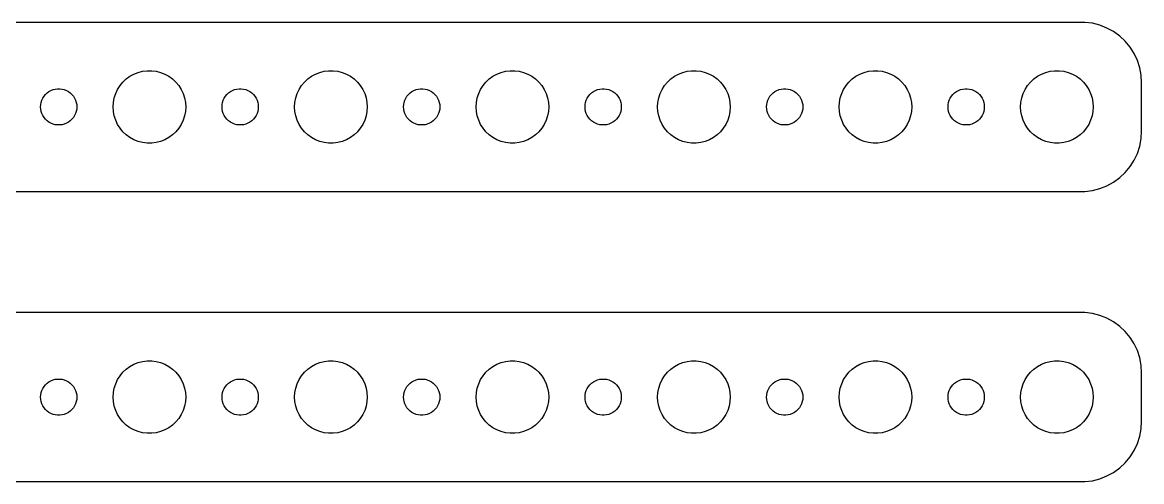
# Model space of a CAD drawing. Header units: metres. Extents: x -187 to 187, y 41 to 79.
# Drawn here: x 94.5 to 187, y 41 to 79 of the extents above; entities that cross this region are included whole.
import ezdxf

# ---------------------------------------------------------------- set-up
doc = ezdxf.new("R2010")
doc.units = ezdxf.units.M

msp = doc.modelspace()

# ---------------------------------------------------------------- linework, layer by layer
for p, q in [((182.314, 78.9901), (-182.314, 78.9901)), ((182.937, 78.9114), (182.314, 78.9901)), ((183.545, 78.7553), (182.937, 78.9114)), ((184.129, 78.5241), (183.545, 78.7553)), ((184.679, 78.2216), (184.129, 78.5241)), ((185.187, 77.8526), (184.679, 78.2216)), ((185.645, 77.4227), (185.187, 77.8526)), ((186.045, 76.9389), (185.645, 77.4227)), ((186.382, 76.4088), (186.045, 76.9389)), ((186.649, 75.8406), (186.382, 76.4088)), ((104.073, 74.8532), (104.438, 74.9469)), ((104.438, 74.9469), (104.812, 74.9941)), ((104.812, 74.9941), (105.188, 74.9941)), ((105.188, 74.9941), (105.562, 74.9469)), ((105.562, 74.9469), (105.927, 74.8532)), ((119.073, 74.8532), (119.438, 74.9469)), ((119.438, 74.9469), (119.812, 74.9941)), ((119.812, 74.9941), (120.188, 74.9941)), ((120.188, 74.9941), (120.562, 74.9469)), ((120.562, 74.9469), (120.927, 74.8532)), ((134.073, 74.8532), (134.438, 74.9469)), ((134.438, 74.9469), (134.812, 74.9941)), ((134.812, 74.9941), (135.188, 74.9941)), ((135.188, 74.9941), (135.562, 74.9469)), ((135.562, 74.9469), (135.927, 74.8532)), ((149.073, 74.8532), (149.438, 74.9469)), ((149.438, 74.9469), (149.812, 74.9941)), ((149.812, 74.9941), (150.188, 74.9941)), ((150.188, 74.9941), (150.562, 74.9469)), ((150.562, 74.9469), (150.927, 74.8532)), ((164.073, 74.8532), (164.438, 74.9469)), ((164.438, 74.9469), (164.812, 74.9941)), ((164.812, 74.9941), (165.188, 74.9941)), ((165.188, 74.9941), (165.562, 74.9469)), ((165.562, 74.9469), (165.927, 74.8532)), ((179.073, 74.8532), (179.438, 74.9469)), ((179.438, 74.9469), (179.812, 74.9941)), ((179.812, 74.9941), (180.188, 74.9941)), ((180.188, 74.9941), (180.562, 74.9469)), ((180.562, 74.9469), (180.927, 74.8532)), ((186.843, 75.2434), (186.649, 75.8406)), ((186.961, 74.6267), (186.843, 75.2434)), ((102.573, 73.7634), (102.813, 74.0536)), ((102.813, 74.0536), (103.088, 74.3115)), ((103.088, 74.3115), (103.393, 74.533)), ((103.393, 74.533), (103.723, 74.7145)), ((103.723, 74.7145), (104.073, 74.8532)), ((105.927, 74.8532), (106.277, 74.7145)), ((106.277, 74.7145), (106.607, 74.533)), ((106.607, 74.533), (106.912, 74.3115)), ((106.912, 74.3115), (107.187, 74.0536)), ((107.187, 74.0536), (107.427, 73.7634)), ((117.573, 73.7634), (117.813, 74.0536)), ((117.813, 74.0536), (118.088, 74.3115)), ((118.088, 74.3115), (118.393, 74.533)), ((118.393, 74.533), (118.723, 74.7145)), ((118.723, 74.7145), (119.073, 74.8532)), ((120.927, 74.8532), (121.277, 74.7145)), ((121.277, 74.7145), (121.607, 74.533)), ((121.607, 74.533), (121.912, 74.3115)), ((121.912, 74.3115), (122.187, 74.0536)), ((122.187, 74.0536), (122.427, 73.7634)), ((132.573, 73.7634), (132.813, 74.0536)), ((132.813, 74.0536), (133.088, 74.3115)), ((133.088, 74.3115), (133.393, 74.533)), ((133.393, 74.533), (133.723, 74.7145)), ((133.723, 74.7145), (134.073, 74.8532)), ((135.927, 74.8532), (136.277, 74.7145)), ((136.277, 74.7145), (136.607, 74.533)), ((136.607, 74.533), (136.912, 74.3115)), ((136.912, 74.3115), (137.187, 74.0536)), ((137.187, 74.0536), (137.427, 73.7634)), ((147.573, 73.7634), (147.813, 74.0536)), ((147.813, 74.0536), (148.088, 74.3115)), ((148.088, 74.3115), (148.393, 74.533)), ((148.393, 74.533), (148.723, 74.7145)), ((148.723, 74.7145), (149.073, 74.8532)), ((150.927, 74.8532), (151.277, 74.7145)), ((151.277, 74.7145), (151.607, 74.533)), ((151.607, 74.533), (151.912, 74.3115)), ((151.912, 74.3115), (152.187, 74.0536)), ((152.187, 74.0536), (152.427, 73.7634)), ((162.573, 73.7634), (162.813, 74.0536)), ((162.813, 74.0536), (163.088, 74.3115)), ((163.088, 74.3115), (163.393, 74.533)), ((163.393, 74.533), (163.723, 74.7145)), ((163.723, 74.7145), (164.073, 74.8532)), ((165.927, 74.8532), (166.277, 74.7145)), ((166.277, 74.7145), (166.607, 74.533)), ((166.607, 74.533), (166.912, 74.3115)), ((166.912, 74.3115), (167.187, 74.0536)), ((167.187, 74.0536), (167.427, 73.7634)), ((177.573, 73.7634), (177.813, 74.0536)), ((177.813, 74.0536), (178.088, 74.3115)), ((178.088, 74.3115), (178.393, 74.533)), ((178.393, 74.533), (178.723, 74.7145)), ((178.723, 74.7145), (179.073, 74.8532)), ((180.927, 74.8532), (181.277, 74.7145)), ((181.277, 74.7145), (181.607, 74.533)), ((181.607, 74.533), (181.912, 74.3115)), ((181.912, 74.3115), (182.187, 74.0536)), ((182.187, 74.0536), (182.427, 73.7634)), ((187, 74), (186.961, 74.6267)), ((187, 70), (187, 74)), ((96.4065, 73.0268), (96.5439, 73.1558)), ((96.5439, 73.1558), (96.6963, 73.2665)), ((96.6963, 73.2665), (96.8613, 73.3572)), ((96.8613, 73.3572), (97.0365, 73.4266)), ((97.0365, 73.4266), (97.2189, 73.4734)), ((97.2189, 73.4734), (97.4058, 73.497)), ((97.4058, 73.497), (97.5942, 73.497)), ((97.5942, 73.497), (97.7811, 73.4734)), ((97.7811, 73.4734), (97.9635, 73.4266)), ((97.9635, 73.4266), (98.1387, 73.3572)), ((98.1387, 73.3572), (98.3037, 73.2665)), ((98.3037, 73.2665), (98.4561, 73.1558)), ((98.4561, 73.1558), (98.5934, 73.0268)), ((102.094, 72.7461), (102.211, 73.1044)), ((102.211, 73.1044), (102.371, 73.4453)), ((102.371, 73.4453), (102.573, 73.7634)), ((107.427, 73.7634), (107.629, 73.4453)), ((107.629, 73.4453), (107.789, 73.1044)), ((107.789, 73.1044), (107.906, 72.7461)), ((111.407, 73.0268), (111.544, 73.1558)), ((111.544, 73.1558), (111.696, 73.2665)), ((111.696, 73.2665), (111.861, 73.3572)), ((111.861, 73.3572), (112.036, 73.4266)), ((112.036, 73.4266), (112.219, 73.4734)), ((112.219, 73.4734), (112.406, 73.497)), ((112.406, 73.497), (112.594, 73.497)), ((112.594, 73.497), (112.781, 73.4734)), ((112.781, 73.4734), (112.964, 73.4266)), ((112.964, 73.4266), (113.139, 73.3572)), ((113.139, 73.3572), (113.304, 73.2665)), ((113.304, 73.2665), (113.456, 73.1558)), ((113.456, 73.1558), (113.593, 73.0268)), ((117.094, 72.7461), (117.211, 73.1044)), ((117.211, 73.1044), (117.371, 73.4453)), ((117.371, 73.4453), (117.573, 73.7634)), ((122.427, 73.7634), (122.629, 73.4453)), ((122.629, 73.4453), (122.789, 73.1044)), ((122.789, 73.1044), (122.906, 72.7461)), ((126.407, 73.0268), (126.544, 73.1558)), ((126.544, 73.1558), (126.696, 73.2665)), ((126.696, 73.2665), (126.861, 73.3572)), ((126.861, 73.3572), (127.036, 73.4266)), ((127.036, 73.4266), (127.219, 73.4734)), ((127.219, 73.4734), (127.406, 73.497)), ((127.406, 73.497), (127.594, 73.497)), ((127.594, 73.497), (127.781, 73.4734)), ((127.781, 73.4734), (127.964, 73.4266)), ((127.964, 73.4266), (128.139, 73.3572)), ((128.139, 73.3572), (128.304, 73.2665)), ((128.304, 73.2665), (128.456, 73.1558)), ((128.456, 73.1558), (128.593, 73.0268)), ((132.094, 72.7461), (132.211, 73.1044)), ((132.211, 73.1044), (132.371, 73.4453)), ((132.371, 73.4453), (132.573, 73.7634)), ((137.427, 73.7634), (137.629, 73.4453)), ((137.629, 73.4453), (137.789, 73.1044)), ((137.789, 73.1044), (137.906, 72.7461)), ((141.407, 73.0268), (141.544, 73.1558)), ((141.544, 73.1558), (141.696, 73.2665)), ((141.696, 73.2665), (141.861, 73.3572)), ((141.861, 73.3572), (142.036, 73.4266)), ((142.036, 73.4266), (142.219, 73.4734)), ((142.219, 73.4734), (142.406, 73.497)), ((142.406, 73.497), (142.594, 73.497)), ((142.594, 73.497), (142.781, 73.4734)), ((142.781, 73.4734), (142.964, 73.4266)), ((142.964, 73.4266), (143.139, 73.3572)), ((143.139, 73.3572), (143.304, 73.2665)), ((143.304, 73.2665), (143.456, 73.1558)), ((143.456, 73.1558), (143.593, 73.0268)), ((147.094, 72.7461), (147.211, 73.1044)), ((147.211, 73.1044), (147.371, 73.4453)), ((147.371, 73.4453), (147.573, 73.7634)), ((152.427, 73.7634), (152.629, 73.4453)), ((152.629, 73.4453), (152.789, 73.1044)), ((152.789, 73.1044), (152.906, 72.7461)), ((156.407, 73.0268), (156.544, 73.1558)), ((156.544, 73.1558), (156.696, 73.2665)), ((156.696, 73.2665), (156.861, 73.3572)), ((156.861, 73.3572), (157.036, 73.4266)), ((157.036, 73.4266), (157.219, 73.4734)), ((157.219, 73.4734), (157.406, 73.497)), ((157.406, 73.497), (157.594, 73.497)), ((157.594, 73.497), (157.781, 73.4734)), ((157.781, 73.4734), (157.964, 73.4266)), ((157.964, 73.4266), (158.139, 73.3572)), ((158.139, 73.3572), (158.304, 73.2665)), ((158.304, 73.2665), (158.456, 73.1558)), ((158.456, 73.1558), (158.593, 73.0268)), ((162.094, 72.7461), (162.211, 73.1044)), ((162.211, 73.1044), (162.371, 73.4453)), ((162.371, 73.4453), (162.573, 73.7634)), ((167.427, 73.7634), (167.629, 73.4453)), ((167.629, 73.4453), (167.789, 73.1044)), ((167.789, 73.1044), (167.906, 72.7461)), ((171.407, 73.0268), (171.544, 73.1558)), ((171.544, 73.1558), (171.696, 73.2665)), ((171.696, 73.2665), (171.861, 73.3572)), ((171.861, 73.3572), (172.036, 73.4266)), ((172.036, 73.4266), (172.219, 73.4734)), ((172.219, 73.4734), (172.406, 73.497)), ((172.406, 73.497), (172.594, 73.497)), ((172.594, 73.497), (172.781, 73.4734)), ((172.781, 73.4734), (172.964, 73.4266)), ((172.964, 73.4266), (173.139, 73.3572)), ((173.139, 73.3572), (173.304, 73.2665)), ((173.304, 73.2665), (173.456, 73.1558)), ((173.456, 73.1558), (173.593, 73.0268)), ((177.094, 72.7461), (177.211, 73.1044)), ((177.211, 73.1044), (177.371, 73.4453)), ((177.371, 73.4453), (177.573, 73.7634)), ((182.427, 73.7634), (182.629, 73.4453)), ((182.629, 73.4453), (182.789, 73.1044)), ((182.789, 73.1044), (182.906, 72.7461)), ((96, 72), (96.0118, 72.188)), ((96.0118, 72.188), (96.0471, 72.373)), ((96.0471, 72.373), (96.1053, 72.5522)), ((96.1053, 72.5522), (96.1855, 72.7226)), ((96.1855, 72.7226), (96.2865, 72.8817)), ((96.2865, 72.8817), (96.4065, 73.0268)), ((98.5934, 73.0268), (98.7135, 72.8817)), ((98.7135, 72.8817), (98.8145, 72.7226)), ((98.8145, 72.7226), (98.8947, 72.5522)), ((98.8947, 72.5522), (98.9529, 72.373)), ((98.9529, 72.373), (98.9882, 72.188)), ((98.9882, 72.188), (99, 72)), ((102, 72), (102.024, 72.376)), ((102.024, 72.376), (102.094, 72.7461)), ((107.906, 72.7461), (107.976, 72.376)), ((107.976, 72.376), (108, 72)), ((111, 72), (111.012, 72.188)), ((111.012, 72.188), (111.047, 72.373)), ((111.047, 72.373), (111.105, 72.5522)), ((111.105, 72.5522), (111.186, 72.7226)), ((111.186, 72.7226), (111.286, 72.8817)), ((111.286, 72.8817), (111.407, 73.0268)), ((113.593, 73.0268), (113.714, 72.8817)), ((113.714, 72.8817), (113.814, 72.7226)), ((113.814, 72.7226), (113.895, 72.5522)), ((113.895, 72.5522), (113.953, 72.373)), ((113.953, 72.373), (113.988, 72.188)), ((113.988, 72.188), (114, 72)), ((117, 72), (117.024, 72.376)), ((117.024, 72.376), (117.094, 72.7461)), ((122.906, 72.7461), (122.976, 72.376)), ((122.976, 72.376), (123, 72)), ((126, 72), (126.012, 72.188)), ((126.012, 72.188), (126.047, 72.373)), ((126.047, 72.373), (126.105, 72.5522)), ((126.105, 72.5522), (126.186, 72.7226)), ((126.186, 72.7226), (126.286, 72.8817)), ((126.286, 72.8817), (126.407, 73.0268)), ((128.593, 73.0268), (128.714, 72.8817)), ((128.714, 72.8817), (128.814, 72.7226)), ((128.814, 72.7226), (128.895, 72.5522)), ((128.895, 72.5522), (128.953, 72.373)), ((128.953, 72.373), (128.988, 72.188)), ((128.988, 72.188), (129, 72)), ((132, 72), (132.024, 72.376)), ((132.024, 72.376), (132.094, 72.7461)), ((137.906, 72.7461), (137.976, 72.376)), ((137.976, 72.376), (138, 72)), ((141, 72), (141.012, 72.188)), ((141.012, 72.188), (141.047, 72.373)), ((141.047, 72.373), (141.105, 72.5522)), ((141.105, 72.5522), (141.186, 72.7226)), ((141.186, 72.7226), (141.286, 72.8817)), ((141.286, 72.8817), (141.407, 73.0268)), ((143.593, 73.0268), (143.714, 72.8817)), ((143.714, 72.8817), (143.814, 72.7226)), ((143.814, 72.7226), (143.895, 72.5522)), ((143.895, 72.5522), (143.953, 72.373)), ((143.953, 72.373), (143.988, 72.188)), ((143.988, 72.188), (144, 72)), ((147, 72), (147.024, 72.376)), ((147.024, 72.376), (147.094, 72.7461)), ((152.906, 72.7461), (152.976, 72.376)), ((152.976, 72.376), (153, 72)), ((156, 72), (156.012, 72.188)), ((156.012, 72.188), (156.047, 72.373)), ((156.047, 72.373), (156.105, 72.5522)), ((156.105, 72.5522), (156.186, 72.7226)), ((156.186, 72.7226), (156.286, 72.8817)), ((156.286, 72.8817), (156.407, 73.0268)), ((158.593, 73.0268), (158.714, 72.8817)), ((158.714, 72.8817), (158.814, 72.7226)), ((158.814, 72.7226), (158.895, 72.5522)), ((158.895, 72.5522), (158.953, 72.373)), ((158.953, 72.373), (158.988, 72.188)), ((158.988, 72.188), (159, 72)), ((162, 72), (162.024, 72.376)), ((162.024, 72.376), (162.094, 72.7461)), ((167.906, 72.7461), (167.976, 72.376)), ((167.976, 72.376), (168, 72)), ((171, 72), (171.012, 72.188)), ((171.012, 72.188), (171.047, 72.373)), ((171.047, 72.373), (171.105, 72.5522)), ((171.105, 72.5522), (171.186, 72.7226)), ((171.186, 72.7226), (171.286, 72.8817)), ((171.286, 72.8817), (171.407, 73.0268)), ((173.593, 73.0268), (173.714, 72.8817)), ((173.714, 72.8817), (173.814, 72.7226)), ((173.814, 72.7226), (173.895, 72.5522)), ((173.895, 72.5522), (173.953, 72.373)), ((173.953, 72.373), (173.988, 72.188)), ((173.988, 72.188), (174, 72)), ((177, 72), (177.024, 72.376)), ((177.024, 72.376), (177.094, 72.7461)), ((182.906, 72.7461), (182.976, 72.376)), ((182.976, 72.376), (183, 72)), ((96.0118, 71.812), (96, 72)), ((96.0471, 71.627), (96.0118, 71.812)), ((96.1053, 71.4478), (96.0471, 71.627)), ((96.1855, 71.2774), (96.1053, 71.4478)), ((96.2865, 71.1183), (96.1855, 71.2774)), ((98.8145, 71.2774), (98.7135, 71.1183)), ((98.8947, 71.4478), (98.8145, 71.2774)), ((98.9529, 71.627), (98.8947, 71.4478)), ((98.9882, 71.812), (98.9529, 71.627)), ((99, 72), (98.9882, 71.812)), ((102.024, 71.624), (102, 72)), ((102.094, 71.2539), (102.024, 71.624)), ((102.211, 70.8956), (102.094, 71.2539)), ((107.906, 71.2539), (107.789, 70.8956)), ((107.976, 71.624), (107.906, 71.2539)), ((108, 72), (107.976, 71.624)), ((111.012, 71.812), (111, 72)), ((111.047, 71.627), (111.012, 71.812)), ((111.105, 71.4478), (111.047, 71.627)), ((111.186, 71.2774), (111.105, 71.4478)), ((111.286, 71.1183), (111.186, 71.2774)), ((113.814, 71.2774), (113.714, 71.1183)), ((113.895, 71.4478), (113.814, 71.2774)), ((113.953, 71.627), (113.895, 71.4478)), ((113.988, 71.812), (113.953, 71.627)), ((114, 72), (113.988, 71.812)), ((117.024, 71.624), (117, 72)), ((117.094, 71.2539), (117.024, 71.624)), ((117.211, 70.8956), (117.094, 71.2539)), ((122.906, 71.2539), (122.789, 70.8956)), ((122.976, 71.624), (122.906, 71.2539)), ((123, 72), (122.976, 71.624)), ((126.012, 71.812), (126, 72)), ((126.047, 71.627), (126.012, 71.812)), ((126.105, 71.4478), (126.047, 71.627)), ((126.186, 71.2774), (126.105, 71.4478)), ((126.286, 71.1183), (126.186, 71.2774)), ((128.814, 71.2774), (128.714, 71.1183)), ((128.895, 71.4478), (128.814, 71.2774)), ((128.953, 71.627), (128.895, 71.4478)), ((128.988, 71.812), (128.953, 71.627)), ((129, 72), (128.988, 71.812)), ((132.024, 71.624), (132, 72)), ((132.094, 71.2539), (132.024, 71.624)), ((132.211, 70.8956), (132.094, 71.2539)), ((137.906, 71.2539), (137.789, 70.8956)), ((137.976, 71.624), (137.906, 71.2539)), ((138, 72), (137.976, 71.624)), ((141.012, 71.812), (141, 72)), ((141.047, 71.627), (141.012, 71.812)), ((141.105, 71.4478), (141.047, 71.627)), ((141.186, 71.2774), (141.105, 71.4478)), ((141.286, 71.1183), (141.186, 71.2774)), ((143.814, 71.2774), (143.714, 71.1183)), ((143.895, 71.4478), (143.814, 71.2774)), ((143.953, 71.627), (143.895, 71.4478)), ((143.988, 71.812), (143.953, 71.627)), ((144, 72), (143.988, 71.812)), ((147.024, 71.624), (147, 72)), ((147.094, 71.2539), (147.024, 71.624)), ((147.211, 70.8956), (147.094, 71.2539)), ((152.906, 71.2539), (152.789, 70.8956)), ((152.976, 71.624), (152.906, 71.2539)), ((153, 72), (152.976, 71.624)), ((156.012, 71.812), (156, 72)), ((156.047, 71.627), (156.012, 71.812)), ((156.105, 71.4478), (156.047, 71.627)), ((156.186, 71.2774), (156.105, 71.4478)), ((156.286, 71.1183), (156.186, 71.2774)), ((158.814, 71.2774), (158.714, 71.1183)), ((158.895, 71.4478), (158.814, 71.2774)), ((158.953, 71.627), (158.895, 71.4478)), ((158.988, 71.812), (158.953, 71.627)), ((159, 72), (158.988, 71.812)), ((162.024, 71.624), (162, 72)), ((162.094, 71.2539), (162.024, 71.624)), ((162.211, 70.8956), (162.094, 71.2539)), ((167.906, 71.2539), (167.789, 70.8956)), ((167.976, 71.624), (167.906, 71.2539)), ((168, 72), (167.976, 71.624)), ((171.012, 71.812), (171, 72)), ((171.047, 71.627), (171.012, 71.812)), ((171.105, 71.4478), (171.047, 71.627)), ((171.186, 71.2774), (171.105, 71.4478)), ((171.286, 71.1183), (171.186, 71.2774)), ((173.814, 71.2774), (173.714, 71.1183)), ((173.895, 71.4478), (173.814, 71.2774)), ((173.953, 71.627), (173.895, 71.4478)), ((173.988, 71.812), (173.953, 71.627)), ((174, 72), (173.988, 71.812)), ((177.024, 71.624), (177, 72)), ((177.094, 71.2539), (177.024, 71.624)), ((177.211, 70.8956), (177.094, 71.2539)), ((182.906, 71.2539), (182.789, 70.8956)), ((182.976, 71.624), (182.906, 71.2539)), ((183, 72), (182.976, 71.624)), ((96.4065, 70.9732), (96.2865, 71.1183)), ((96.5439, 70.8442), (96.4065, 70.9732)), ((96.6963, 70.7335), (96.5439, 70.8442)), ((96.8613, 70.6428), (96.6963, 70.7335)), ((97.0365, 70.5734), (96.8613, 70.6428)), ((97.2189, 70.5266), (97.0365, 70.5734)), ((97.4058, 70.503), (97.2189, 70.5266)), ((97.5942, 70.503), (97.4058, 70.503)), ((97.7811, 70.5266), (97.5942, 70.503)), ((97.9635, 70.5734), (97.7811, 70.5266)), ((98.1387, 70.6428), (97.9635, 70.5734)), ((98.3037, 70.7335), (98.1387, 70.6428)), ((98.4561, 70.8442), (98.3037, 70.7335)), ((98.5934, 70.9732), (98.4561, 70.8442)), ((98.7135, 71.1183), (98.5934, 70.9732)), ((102.371, 70.5547), (102.211, 70.8956)), ((102.573, 70.2366), (102.371, 70.5547)), ((107.629, 70.5547), (107.427, 70.2366)), ((107.789, 70.8956), (107.629, 70.5547)), ((111.407, 70.9732), (111.286, 71.1183)), ((111.544, 70.8442), (111.407, 70.9732)), ((111.696, 70.7335), (111.544, 70.8442)), ((111.861, 70.6428), (111.696, 70.7335)), ((112.036, 70.5734), (111.861, 70.6428)), ((112.219, 70.5266), (112.036, 70.5734)), ((112.406, 70.503), (112.219, 70.5266)), ((112.594, 70.503), (112.406, 70.503)), ((112.781, 70.5266), (112.594, 70.503)), ((112.964, 70.5734), (112.781, 70.5266)), ((113.139, 70.6428), (112.964, 70.5734)), ((113.304, 70.7335), (113.139, 70.6428)), ((113.456, 70.8442), (113.304, 70.7335)), ((113.593, 70.9732), (113.456, 70.8442)), ((113.714, 71.1183), (113.593, 70.9732)), ((117.371, 70.5547), (117.211, 70.8956)), ((117.573, 70.2366), (117.371, 70.5547)), ((122.629, 70.5547), (122.427, 70.2366)), ((122.789, 70.8956), (122.629, 70.5547)), ((126.407, 70.9732), (126.286, 71.1183)), ((126.544, 70.8442), (126.407, 70.9732)), ((126.696, 70.7335), (126.544, 70.8442)), ((126.861, 70.6428), (126.696, 70.7335)), ((127.036, 70.5734), (126.861, 70.6428)), ((127.219, 70.5266), (127.036, 70.5734)), ((127.406, 70.503), (127.219, 70.5266)), ((127.594, 70.503), (127.406, 70.503)), ((127.781, 70.5266), (127.594, 70.503)), ((127.964, 70.5734), (127.781, 70.5266)), ((128.139, 70.6428), (127.964, 70.5734)), ((128.304, 70.7335), (128.139, 70.6428)), ((128.456, 70.8442), (128.304, 70.7335)), ((128.593, 70.9732), (128.456, 70.8442)), ((128.714, 71.1183), (128.593, 70.9732)), ((132.371, 70.5547), (132.211, 70.8956)), ((132.573, 70.2366), (132.371, 70.5547)), ((137.629, 70.5547), (137.427, 70.2366)), ((137.789, 70.8956), (137.629, 70.5547)), ((141.407, 70.9732), (141.286, 71.1183)), ((141.544, 70.8442), (141.407, 70.9732)), ((141.696, 70.7335), (141.544, 70.8442)), ((141.861, 70.6428), (141.696, 70.7335)), ((142.036, 70.5734), (141.861, 70.6428)), ((142.219, 70.5266), (142.036, 70.5734)), ((142.406, 70.503), (142.219, 70.5266)), ((142.594, 70.503), (142.406, 70.503)), ((142.781, 70.5266), (142.594, 70.503)), ((142.964, 70.5734), (142.781, 70.5266)), ((143.139, 70.6428), (142.964, 70.5734)), ((143.304, 70.7335), (143.139, 70.6428)), ((143.456, 70.8442), (143.304, 70.7335)), ((143.593, 70.9732), (143.456, 70.8442)), ((143.714, 71.1183), (143.593, 70.9732)), ((147.371, 70.5547), (147.211, 70.8956)), ((147.573, 70.2366), (147.371, 70.5547)), ((152.629, 70.5547), (152.427, 70.2366)), ((152.789, 70.8956), (152.629, 70.5547)), ((156.407, 70.9732), (156.286, 71.1183)), ((156.544, 70.8442), (156.407, 70.9732)), ((156.696, 70.7335), (156.544, 70.8442)), ((156.861, 70.6428), (156.696, 70.7335)), ((157.036, 70.5734), (156.861, 70.6428)), ((157.219, 70.5266), (157.036, 70.5734)), ((157.406, 70.503), (157.219, 70.5266)), ((157.594, 70.503), (157.406, 70.503)), ((157.781, 70.5266), (157.594, 70.503)), ((157.964, 70.5734), (157.781, 70.5266)), ((158.139, 70.6428), (157.964, 70.5734)), ((158.304, 70.7335), (158.139, 70.6428)), ((158.456, 70.8442), (158.304, 70.7335)), ((158.593, 70.9732), (158.456, 70.8442)), ((158.714, 71.1183), (158.593, 70.9732)), ((162.371, 70.5547), (162.211, 70.8956)), ((162.573, 70.2366), (162.371, 70.5547)), ((167.629, 70.5547), (167.427, 70.2366)), ((167.789, 70.8956), (167.629, 70.5547)), ((171.407, 70.9732), (171.286, 71.1183)), ((171.544, 70.8442), (171.407, 70.9732)), ((171.696, 70.7335), (171.544, 70.8442)), ((171.861, 70.6428), (171.696, 70.7335)), ((172.036, 70.5734), (171.861, 70.6428)), ((172.219, 70.5266), (172.036, 70.5734)), ((172.406, 70.503), (172.219, 70.5266)), ((172.594, 70.503), (172.406, 70.503)), ((172.781, 70.5266), (172.594, 70.503)), ((172.964, 70.5734), (172.781, 70.5266)), ((173.139, 70.6428), (172.964, 70.5734)), ((173.304, 70.7335), (173.139, 70.6428)), ((173.456, 70.8442), (173.304, 70.7335)), ((173.593, 70.9732), (173.456, 70.8442)), ((173.714, 71.1183), (173.593, 70.9732)), ((177.371, 70.5547), (177.211, 70.8956)), ((177.573, 70.2366), (177.371, 70.5547)), ((182.629, 70.5547), (182.427, 70.2366)), ((182.789, 70.8956), (182.629, 70.5547)), ((102.813, 69.9464), (102.573, 70.2366)), ((103.088, 69.6885), (102.813, 69.9464)), ((103.393, 69.467), (103.088, 69.6885)), ((103.723, 69.2855), (103.393, 69.467)), ((106.607, 69.467), (106.277, 69.2855)), ((106.912, 69.6885), (106.607, 69.467)), ((107.187, 69.9464), (106.912, 69.6885)), ((107.427, 70.2366), (107.187, 69.9464)), ((117.813, 69.9464), (117.573, 70.2366)), ((118.088, 69.6885), (117.813, 69.9464)), ((118.393, 69.467), (118.088, 69.6885)), ((118.723, 69.2855), (118.393, 69.467)), ((121.607, 69.467), (121.277, 69.2855)), ((121.912, 69.6885), (121.607, 69.467)), ((122.187, 69.9464), (121.912, 69.6885)), ((122.427, 70.2366), (122.187, 69.9464)), ((132.813, 69.9464), (132.573, 70.2366)), ((133.088, 69.6885), (132.813, 69.9464)), ((133.393, 69.467), (133.088, 69.6885)), ((133.723, 69.2855), (133.393, 69.467)), ((136.607, 69.467), (136.277, 69.2855)), ((136.912, 69.6885), (136.607, 69.467)), ((137.187, 69.9464), (136.912, 69.6885)), ((137.427, 70.2366), (137.187, 69.9464)), ((147.813, 69.9464), (147.573, 70.2366)), ((148.088, 69.6885), (147.813, 69.9464)), ((148.393, 69.467), (148.088, 69.6885)), ((148.723, 69.2855), (148.393, 69.467)), ((151.607, 69.467), (151.277, 69.2855)), ((151.912, 69.6885), (151.607, 69.467)), ((152.187, 69.9464), (151.912, 69.6885)), ((152.427, 70.2366), (152.187, 69.9464)), ((162.813, 69.9464), (162.573, 70.2366)), ((163.088, 69.6885), (162.813, 69.9464)), ((163.393, 69.467), (163.088, 69.6885)), ((163.723, 69.2855), (163.393, 69.467)), ((166.607, 69.467), (166.277, 69.2855)), ((166.912, 69.6885), (166.607, 69.467)), ((167.187, 69.9464), (166.912, 69.6885)), ((167.427, 70.2366), (167.187, 69.9464)), ((177.813, 69.9464), (177.573, 70.2366)), ((178.088, 69.6885), (177.813, 69.9464)), ((178.393, 69.467), (178.088, 69.6885)), ((178.723, 69.2855), (178.393, 69.467)), ((181.607, 69.467), (181.277, 69.2855)), ((181.912, 69.6885), (181.607, 69.467)), ((182.187, 69.9464), (181.912, 69.6885)), ((182.427, 70.2366), (182.187, 69.9464)), ((186.961, 69.3733), (187, 70)), ((104.073, 69.1468), (103.723, 69.2855)), ((104.438, 69.0531), (104.073, 69.1468)), ((104.812, 69.0059), (104.438, 69.0531)), ((105.188, 69.0059), (104.812, 69.0059)), ((105.562, 69.0531), (105.188, 69.0059)), ((105.927, 69.1468), (105.562, 69.0531)), ((106.277, 69.2855), (105.927, 69.1468)), ((119.073, 69.1468), (118.723, 69.2855)), ((119.438, 69.0531), (119.073, 69.1468)), ((119.812, 69.0059), (119.438, 69.0531)), ((120.188, 69.0059), (119.812, 69.0059)), ((120.562, 69.0531), (120.188, 69.0059)), ((120.927, 69.1468), (120.562, 69.0531)), ((121.277, 69.2855), (120.927, 69.1468)), ((134.073, 69.1468), (133.723, 69.2855)), ((134.438, 69.0531), (134.073, 69.1468)), ((134.812, 69.0059), (134.438, 69.0531)), ((135.188, 69.0059), (134.812, 69.0059)), ((135.562, 69.0531), (135.188, 69.0059)), ((135.927, 69.1468), (135.562, 69.0531)), ((136.277, 69.2855), (135.927, 69.1468)), ((149.073, 69.1468), (148.723, 69.2855)), ((149.438, 69.0531), (149.073, 69.1468)), ((149.812, 69.0059), (149.438, 69.0531)), ((150.188, 69.0059), (149.812, 69.0059)), ((150.562, 69.0531), (150.188, 69.0059)), ((150.927, 69.1468), (150.562, 69.0531)), ((151.277, 69.2855), (150.927, 69.1468)), ((164.073, 69.1468), (163.723, 69.2855)), ((164.438, 69.0531), (164.073, 69.1468)), ((164.812, 69.0059), (164.438, 69.0531)), ((165.188, 69.0059), (164.812, 69.0059)), ((165.562, 69.0531), (165.188, 69.0059)), ((165.927, 69.1468), (165.562, 69.0531)), ((166.277, 69.2855), (165.927, 69.1468)), ((179.073, 69.1468), (178.723, 69.2855)), ((179.438, 69.0531), (179.073, 69.1468)), ((179.812, 69.0059), (179.438, 69.0531)), ((180.188, 69.0059), (179.812, 69.0059)), ((180.562, 69.0531), (180.188, 69.0059)), ((180.927, 69.1468), (180.562, 69.0531)), ((181.277, 69.2855), (180.927, 69.1468)), ((186.649, 68.1594), (186.843, 68.7566)), ((186.843, 68.7566), (186.961, 69.3733)), ((186.045, 67.0611), (186.382, 67.5912)), ((186.382, 67.5912), (186.649, 68.1594)), ((185.645, 66.5773), (186.045, 67.0611)), ((184.129, 65.4759), (184.679, 65.7784)), ((184.679, 65.7784), (185.187, 66.1474)), ((185.187, 66.1474), (185.645, 66.5773)), ((-182.314, 65.0099), (182.314, 65.0099)), ((182.314, 65.0099), (182.937, 65.0886)), ((182.937, 65.0886), (183.545, 65.2447)), ((183.545, 65.2447), (184.129, 65.4759)), ((182.314, 54.9901), (-182.314, 54.9901)), ((182.937, 54.9114), (182.314, 54.9901)), ((183.545, 54.7553), (182.937, 54.9114)), ((184.129, 54.5241), (183.545, 54.7553)), ((184.679, 54.2216), (184.129, 54.5241)), ((185.187, 53.8526), (184.679, 54.2216)), ((185.645, 53.4227), (185.187, 53.8526)), ((186.045, 52.9389), (185.645, 53.4227)), ((186.382, 52.4088), (186.045, 52.9389)), ((186.649, 51.8406), (186.382, 52.4088)), ((186.843, 51.2434), (186.649, 51.8406)), ((104.073, 50.8532), (104.438, 50.9469)), ((104.438, 50.9469), (104.812, 50.9941)), ((104.812, 50.9941), (105.188, 50.9941)), ((105.188, 50.9941), (105.562, 50.9469)), ((105.562, 50.9469), (105.927, 50.8532)), ((119.073, 50.8532), (119.438, 50.9469)), ((119.438, 50.9469), (119.812, 50.9941)), ((119.812, 50.9941), (120.188, 50.9941)), ((120.188, 50.9941), (120.562, 50.9469)), ((120.562, 50.9469), (120.927, 50.8532)), ((134.073, 50.8532), (134.438, 50.9469)), ((134.438, 50.9469), (134.812, 50.9941)), ((134.812, 50.9941), (135.188, 50.9941)), ((135.188, 50.9941), (135.562, 50.9469)), ((135.562, 50.9469), (135.927, 50.8532)), ((149.073, 50.8532), (149.438, 50.9469)), ((149.438, 50.9469), (149.812, 50.9941)), ((149.812, 50.9941), (150.188, 50.9941)), ((150.188, 50.9941), (150.562, 50.9469)), ((150.562, 50.9469), (150.927, 50.8532)), ((164.073, 50.8532), (164.438, 50.9469)), ((164.438, 50.9469), (164.812, 50.9941)), ((164.812, 50.9941), (165.188, 50.9941)), ((165.188, 50.9941), (165.562, 50.9469)), ((165.562, 50.9469), (165.927, 50.8532)), ((179.073, 50.8532), (179.438, 50.9469)), ((179.438, 50.9469), (179.812, 50.9941)), ((179.812, 50.9941), (180.188, 50.9941)), ((180.188, 50.9941), (180.562, 50.9469)), ((180.562, 50.9469), (180.927, 50.8532)), ((186.961, 50.6267), (186.843, 51.2434)), ((102.573, 49.7634), (102.813, 50.0536)), ((102.813, 50.0536), (103.088, 50.3115)), ((103.088, 50.3115), (103.393, 50.533)), ((103.393, 50.533), (103.723, 50.7145)), ((103.723, 50.7145), (104.073, 50.8532)), ((105.927, 50.8532), (106.277, 50.7145)), ((106.277, 50.7145), (106.607, 50.533)), ((106.607, 50.533), (106.912, 50.3115)), ((106.912, 50.3115), (107.187, 50.0536)), ((107.187, 50.0536), (107.427, 49.7634)), ((117.573, 49.7634), (117.813, 50.0536)), ((117.813, 50.0536), (118.088, 50.3115)), ((118.088, 50.3115), (118.393, 50.533)), ((118.393, 50.533), (118.723, 50.7145)), ((118.723, 50.7145), (119.073, 50.8532)), ((120.927, 50.8532), (121.277, 50.7145)), ((121.277, 50.7145), (121.607, 50.533)), ((121.607, 50.533), (121.912, 50.3115)), ((121.912, 50.3115), (122.187, 50.0536)), ((122.187, 50.0536), (122.427, 49.7634)), ((132.573, 49.7634), (132.813, 50.0536)), ((132.813, 50.0536), (133.088, 50.3115)), ((133.088, 50.3115), (133.393, 50.533)), ((133.393, 50.533), (133.723, 50.7145)), ((133.723, 50.7145), (134.073, 50.8532)), ((135.927, 50.8532), (136.277, 50.7145)), ((136.277, 50.7145), (136.607, 50.533)), ((136.607, 50.533), (136.912, 50.3115)), ((136.912, 50.3115), (137.187, 50.0536)), ((137.187, 50.0536), (137.427, 49.7634)), ((147.573, 49.7634), (147.813, 50.0536)), ((147.813, 50.0536), (148.088, 50.3115)), ((148.088, 50.3115), (148.393, 50.533)), ((148.393, 50.533), (148.723, 50.7145)), ((148.723, 50.7145), (149.073, 50.8532)), ((150.927, 50.8532), (151.277, 50.7145)), ((151.277, 50.7145), (151.607, 50.533)), ((151.607, 50.533), (151.912, 50.3115)), ((151.912, 50.3115), (152.187, 50.0536)), ((152.187, 50.0536), (152.427, 49.7634)), ((162.573, 49.7634), (162.813, 50.0536)), ((162.813, 50.0536), (163.088, 50.3115)), ((163.088, 50.3115), (163.393, 50.533)), ((163.393, 50.533), (163.723, 50.7145)), ((163.723, 50.7145), (164.073, 50.8532)), ((165.927, 50.8532), (166.277, 50.7145)), ((166.277, 50.7145), (166.607, 50.533)), ((166.607, 50.533), (166.912, 50.3115)), ((166.912, 50.3115), (167.187, 50.0536)), ((167.187, 50.0536), (167.427, 49.7634)), ((177.573, 49.7634), (177.813, 50.0536)), ((177.813, 50.0536), (178.088, 50.3115)), ((178.088, 50.3115), (178.393, 50.533)), ((178.393, 50.533), (178.723, 50.7145)), ((178.723, 50.7145), (179.073, 50.8532)), ((180.927, 50.8532), (181.277, 50.7145)), ((181.277, 50.7145), (181.607, 50.533)), ((181.607, 50.533), (181.912, 50.3115)), ((181.912, 50.3115), (182.187, 50.0536)), ((182.187, 50.0536), (182.427, 49.7634)), ((187, 50), (186.961, 50.6267)), ((187, 46), (187, 50)), ((96.2865, 48.8817), (96.4065, 49.0268)), ((96.4065, 49.0268), (96.5439, 49.1558)), ((96.5439, 49.1558), (96.6963, 49.2665)), ((96.6963, 49.2665), (96.8613, 49.3572)), ((96.8613, 49.3572), (97.0365, 49.4266)), ((97.0365, 49.4266), (97.2189, 49.4734)), ((97.2189, 49.4734), (97.4058, 49.497)), ((97.4058, 49.497), (97.5942, 49.497)), ((97.5942, 49.497), (97.7811, 49.4734)), ((97.7811, 49.4734), (97.9635, 49.4266)), ((97.9635, 49.4266), (98.1387, 49.3572)), ((98.1387, 49.3572), (98.3037, 49.2665)), ((98.3037, 49.2665), (98.4561, 49.1558)), ((98.4561, 49.1558), (98.5934, 49.0268)), ((98.5934, 49.0268), (98.7135, 48.8817)), ((102.094, 48.7461), (102.211, 49.1044)), ((102.211, 49.1044), (102.371, 49.4453)), ((102.371, 49.4453), (102.573, 49.7634)), ((107.427, 49.7634), (107.629, 49.4453)), ((107.629, 49.4453), (107.789, 49.1044)), ((107.789, 49.1044), (107.906, 48.7461)), ((111.286, 48.8817), (111.407, 49.0268)), ((111.407, 49.0268), (111.544, 49.1558)), ((111.544, 49.1558), (111.696, 49.2665)), ((111.696, 49.2665), (111.861, 49.3572)), ((111.861, 49.3572), (112.036, 49.4266)), ((112.036, 49.4266), (112.219, 49.4734)), ((112.219, 49.4734), (112.406, 49.497)), ((112.406, 49.497), (112.594, 49.497)), ((112.594, 49.497), (112.781, 49.4734)), ((112.781, 49.4734), (112.964, 49.4266)), ((112.964, 49.4266), (113.139, 49.3572)), ((113.139, 49.3572), (113.304, 49.2665)), ((113.304, 49.2665), (113.456, 49.1558)), ((113.456, 49.1558), (113.593, 49.0268)), ((113.593, 49.0268), (113.714, 48.8817)), ((117.094, 48.7461), (117.211, 49.1044)), ((117.211, 49.1044), (117.371, 49.4453)), ((117.371, 49.4453), (117.573, 49.7634)), ((122.427, 49.7634), (122.629, 49.4453)), ((122.629, 49.4453), (122.789, 49.1044)), ((122.789, 49.1044), (122.906, 48.7461)), ((126.286, 48.8817), (126.407, 49.0268)), ((126.407, 49.0268), (126.544, 49.1558)), ((126.544, 49.1558), (126.696, 49.2665)), ((126.696, 49.2665), (126.861, 49.3572)), ((126.861, 49.3572), (127.036, 49.4266)), ((127.036, 49.4266), (127.219, 49.4734)), ((127.219, 49.4734), (127.406, 49.497)), ((127.406, 49.497), (127.594, 49.497)), ((127.594, 49.497), (127.781, 49.4734)), ((127.781, 49.4734), (127.964, 49.4266)), ((127.964, 49.4266), (128.139, 49.3572)), ((128.139, 49.3572), (128.304, 49.2665)), ((128.304, 49.2665), (128.456, 49.1558)), ((128.456, 49.1558), (128.593, 49.0268)), ((128.593, 49.0268), (128.714, 48.8817)), ((132.094, 48.7461), (132.211, 49.1044)), ((132.211, 49.1044), (132.371, 49.4453)), ((132.371, 49.4453), (132.573, 49.7634)), ((137.427, 49.7634), (137.629, 49.4453)), ((137.629, 49.4453), (137.789, 49.1044)), ((137.789, 49.1044), (137.906, 48.7461)), ((141.286, 48.8817), (141.407, 49.0268)), ((141.407, 49.0268), (141.544, 49.1558)), ((141.544, 49.1558), (141.696, 49.2665)), ((141.696, 49.2665), (141.861, 49.3572)), ((141.861, 49.3572), (142.036, 49.4266)), ((142.036, 49.4266), (142.219, 49.4734)), ((142.219, 49.4734), (142.406, 49.497)), ((142.406, 49.497), (142.594, 49.497)), ((142.594, 49.497), (142.781, 49.4734)), ((142.781, 49.4734), (142.964, 49.4266)), ((142.964, 49.4266), (143.139, 49.3572)), ((143.139, 49.3572), (143.304, 49.2665)), ((143.304, 49.2665), (143.456, 49.1558)), ((143.456, 49.1558), (143.593, 49.0268)), ((143.593, 49.0268), (143.714, 48.8817)), ((147.094, 48.7461), (147.211, 49.1044)), ((147.211, 49.1044), (147.371, 49.4453)), ((147.371, 49.4453), (147.573, 49.7634)), ((152.427, 49.7634), (152.629, 49.4453)), ((152.629, 49.4453), (152.789, 49.1044)), ((152.789, 49.1044), (152.906, 48.7461)), ((156.286, 48.8817), (156.407, 49.0268)), ((156.407, 49.0268), (156.544, 49.1558)), ((156.544, 49.1558), (156.696, 49.2665)), ((156.696, 49.2665), (156.861, 49.3572)), ((156.861, 49.3572), (157.036, 49.4266)), ((157.036, 49.4266), (157.219, 49.4734)), ((157.219, 49.4734), (157.406, 49.497)), ((157.406, 49.497), (157.594, 49.497)), ((157.594, 49.497), (157.781, 49.4734)), ((157.781, 49.4734), (157.964, 49.4266)), ((157.964, 49.4266), (158.139, 49.3572)), ((158.139, 49.3572), (158.304, 49.2665)), ((158.304, 49.2665), (158.456, 49.1558)), ((158.456, 49.1558), (158.593, 49.0268)), ((158.593, 49.0268), (158.714, 48.8817)), ((162.094, 48.7461), (162.211, 49.1044)), ((162.211, 49.1044), (162.371, 49.4453)), ((162.371, 49.4453), (162.573, 49.7634)), ((167.427, 49.7634), (167.629, 49.4453)), ((167.629, 49.4453), (167.789, 49.1044)), ((167.789, 49.1044), (167.906, 48.7461)), ((171.286, 48.8817), (171.407, 49.0268)), ((171.407, 49.0268), (171.544, 49.1558)), ((171.544, 49.1558), (171.696, 49.2665)), ((171.696, 49.2665), (171.861, 49.3572)), ((171.861, 49.3572), (172.036, 49.4266)), ((172.036, 49.4266), (172.219, 49.4734)), ((172.219, 49.4734), (172.406, 49.497)), ((172.406, 49.497), (172.594, 49.497)), ((172.594, 49.497), (172.781, 49.4734)), ((172.781, 49.4734), (172.964, 49.4266)), ((172.964, 49.4266), (173.139, 49.3572)), ((173.139, 49.3572), (173.304, 49.2665)), ((173.304, 49.2665), (173.456, 49.1558)), ((173.456, 49.1558), (173.593, 49.0268)), ((173.593, 49.0268), (173.714, 48.8817)), ((177.094, 48.7461), (177.211, 49.1044)), ((177.211, 49.1044), (177.371, 49.4453)), ((177.371, 49.4453), (177.573, 49.7634)), ((182.427, 49.7634), (182.629, 49.4453)), ((182.629, 49.4453), (182.789, 49.1044)), ((182.789, 49.1044), (182.906, 48.7461)), ((96, 48), (96.0118, 48.188)), ((96.0118, 48.188), (96.0471, 48.373)), ((96.0471, 48.373), (96.1053, 48.5522)), ((96.1053, 48.5522), (96.1855, 48.7226)), ((96.1855, 48.7226), (96.2865, 48.8817)), ((98.7135, 48.8817), (98.8145, 48.7226)), ((98.8145, 48.7226), (98.8947, 48.5522)), ((98.8947, 48.5522), (98.9529, 48.373)), ((98.9529, 48.373), (98.9882, 48.188)), ((98.9882, 48.188), (99, 48)), ((102, 48), (102.024, 48.376)), ((102.024, 48.376), (102.094, 48.7461)), ((107.906, 48.7461), (107.976, 48.376)), ((107.976, 48.376), (108, 48)), ((111, 48), (111.012, 48.188)), ((111.012, 48.188), (111.047, 48.373)), ((111.047, 48.373), (111.105, 48.5522)), ((111.105, 48.5522), (111.186, 48.7226)), ((111.186, 48.7226), (111.286, 48.8817)), ((113.714, 48.8817), (113.814, 48.7226)), ((113.814, 48.7226), (113.895, 48.5522)), ((113.895, 48.5522), (113.953, 48.373)), ((113.953, 48.373), (113.988, 48.188)), ((113.988, 48.188), (114, 48)), ((117, 48), (117.024, 48.376)), ((117.024, 48.376), (117.094, 48.7461)), ((122.906, 48.7461), (122.976, 48.376)), ((122.976, 48.376), (123, 48)), ((126, 48), (126.012, 48.188)), ((126.012, 48.188), (126.047, 48.373)), ((126.047, 48.373), (126.105, 48.5522)), ((126.105, 48.5522), (126.186, 48.7226)), ((126.186, 48.7226), (126.286, 48.8817)), ((128.714, 48.8817), (128.814, 48.7226)), ((128.814, 48.7226), (128.895, 48.5522)), ((128.895, 48.5522), (128.953, 48.373)), ((128.953, 48.373), (128.988, 48.188)), ((128.988, 48.188), (129, 48)), ((132, 48), (132.024, 48.376)), ((132.024, 48.376), (132.094, 48.7461)), ((137.906, 48.7461), (137.976, 48.376)), ((137.976, 48.376), (138, 48)), ((141, 48), (141.012, 48.188)), ((141.012, 48.188), (141.047, 48.373)), ((141.047, 48.373), (141.105, 48.5522)), ((141.105, 48.5522), (141.186, 48.7226)), ((141.186, 48.7226), (141.286, 48.8817)), ((143.714, 48.8817), (143.814, 48.7226)), ((143.814, 48.7226), (143.895, 48.5522)), ((143.895, 48.5522), (143.953, 48.373)), ((143.953, 48.373), (143.988, 48.188)), ((143.988, 48.188), (144, 48)), ((147, 48), (147.024, 48.376)), ((147.024, 48.376), (147.094, 48.7461)), ((152.906, 48.7461), (152.976, 48.376)), ((152.976, 48.376), (153, 48)), ((156, 48), (156.012, 48.188)), ((156.012, 48.188), (156.047, 48.373)), ((156.047, 48.373), (156.105, 48.5522)), ((156.105, 48.5522), (156.186, 48.7226)), ((156.186, 48.7226), (156.286, 48.8817)), ((158.714, 48.8817), (158.814, 48.7226)), ((158.814, 48.7226), (158.895, 48.5522)), ((158.895, 48.5522), (158.953, 48.373)), ((158.953, 48.373), (158.988, 48.188)), ((158.988, 48.188), (159, 48)), ((162, 48), (162.024, 48.376)), ((162.024, 48.376), (162.094, 48.7461)), ((167.906, 48.7461), (167.976, 48.376)), ((167.976, 48.376), (168, 48)), ((171, 48), (171.012, 48.188)), ((171.012, 48.188), (171.047, 48.373)), ((171.047, 48.373), (171.105, 48.5522)), ((171.105, 48.5522), (171.186, 48.7226)), ((171.186, 48.7226), (171.286, 48.8817)), ((173.714, 48.8817), (173.814, 48.7226)), ((173.814, 48.7226), (173.895, 48.5522)), ((173.895, 48.5522), (173.953, 48.373)), ((173.953, 48.373), (173.988, 48.188)), ((173.988, 48.188), (174, 48)), ((177, 48), (177.024, 48.376)), ((177.024, 48.376), (177.094, 48.7461)), ((182.906, 48.7461), (182.976, 48.376)), ((182.976, 48.376), (183, 48)), ((96.0118, 47.812), (96, 48)), ((96.0471, 47.627), (96.0118, 47.812)), ((96.1053, 47.4478), (96.0471, 47.627)), ((96.1855, 47.2774), (96.1053, 47.4478)), ((96.2865, 47.1183), (96.1855, 47.2774)), ((98.8145, 47.2774), (98.7135, 47.1183)), ((98.8947, 47.4478), (98.8145, 47.2774)), ((98.9529, 47.627), (98.8947, 47.4478)), ((98.9882, 47.812), (98.9529, 47.627)), ((99, 48), (98.9882, 47.812)), ((102.024, 47.624), (102, 48)), ((102.094, 47.2539), (102.024, 47.624)), ((102.211, 46.8956), (102.094, 47.2539)), ((107.906, 47.2539), (107.789, 46.8956)), ((107.976, 47.624), (107.906, 47.2539)), ((108, 48), (107.976, 47.624)), ((111.012, 47.812), (111, 48)), ((111.047, 47.627), (111.012, 47.812)), ((111.105, 47.4478), (111.047, 47.627)), ((111.186, 47.2774), (111.105, 47.4478)), ((111.286, 47.1183), (111.186, 47.2774)), ((113.814, 47.2774), (113.714, 47.1183)), ((113.895, 47.4478), (113.814, 47.2774)), ((113.953, 47.627), (113.895, 47.4478)), ((113.988, 47.812), (113.953, 47.627)), ((114, 48), (113.988, 47.812)), ((117.024, 47.624), (117, 48)), ((117.094, 47.2539), (117.024, 47.624)), ((117.211, 46.8956), (117.094, 47.2539)), ((122.906, 47.2539), (122.789, 46.8956)), ((122.976, 47.624), (122.906, 47.2539)), ((123, 48), (122.976, 47.624)), ((126.012, 47.812), (126, 48)), ((126.047, 47.627), (126.012, 47.812)), ((126.105, 47.4478), (126.047, 47.627)), ((126.186, 47.2774), (126.105, 47.4478)), ((126.286, 47.1183), (126.186, 47.2774)), ((128.814, 47.2774), (128.714, 47.1183)), ((128.895, 47.4478), (128.814, 47.2774)), ((128.953, 47.627), (128.895, 47.4478)), ((128.988, 47.812), (128.953, 47.627)), ((129, 48), (128.988, 47.812)), ((132.024, 47.624), (132, 48)), ((132.094, 47.2539), (132.024, 47.624)), ((132.211, 46.8956), (132.094, 47.2539)), ((137.906, 47.2539), (137.789, 46.8956)), ((137.976, 47.624), (137.906, 47.2539)), ((138, 48), (137.976, 47.624)), ((141.012, 47.812), (141, 48)), ((141.047, 47.627), (141.012, 47.812)), ((141.105, 47.4478), (141.047, 47.627)), ((141.186, 47.2774), (141.105, 47.4478)), ((141.286, 47.1183), (141.186, 47.2774)), ((143.814, 47.2774), (143.714, 47.1183)), ((143.895, 47.4478), (143.814, 47.2774)), ((143.953, 47.627), (143.895, 47.4478)), ((143.988, 47.812), (143.953, 47.627)), ((144, 48), (143.988, 47.812)), ((147.024, 47.624), (147, 48)), ((147.094, 47.2539), (147.024, 47.624)), ((147.211, 46.8956), (147.094, 47.2539)), ((152.906, 47.2539), (152.789, 46.8956)), ((152.976, 47.624), (152.906, 47.2539)), ((153, 48), (152.976, 47.624)), ((156.012, 47.812), (156, 48)), ((156.047, 47.627), (156.012, 47.812)), ((156.105, 47.4478), (156.047, 47.627)), ((156.186, 47.2774), (156.105, 47.4478)), ((156.286, 47.1183), (156.186, 47.2774)), ((158.814, 47.2774), (158.714, 47.1183)), ((158.895, 47.4478), (158.814, 47.2774)), ((158.953, 47.627), (158.895, 47.4478)), ((158.988, 47.812), (158.953, 47.627)), ((159, 48), (158.988, 47.812)), ((162.024, 47.624), (162, 48)), ((162.094, 47.2539), (162.024, 47.624)), ((162.211, 46.8956), (162.094, 47.2539)), ((167.906, 47.2539), (167.789, 46.8956)), ((167.976, 47.624), (167.906, 47.2539)), ((168, 48), (167.976, 47.624)), ((171.012, 47.812), (171, 48)), ((171.047, 47.627), (171.012, 47.812)), ((171.105, 47.4478), (171.047, 47.627)), ((171.186, 47.2774), (171.105, 47.4478)), ((171.286, 47.1183), (171.186, 47.2774)), ((173.814, 47.2774), (173.714, 47.1183)), ((173.895, 47.4478), (173.814, 47.2774)), ((173.953, 47.627), (173.895, 47.4478)), ((173.988, 47.812), (173.953, 47.627)), ((174, 48), (173.988, 47.812)), ((177.024, 47.624), (177, 48)), ((177.094, 47.2539), (177.024, 47.624)), ((177.211, 46.8956), (177.094, 47.2539)), ((182.906, 47.2539), (182.789, 46.8956)), ((182.976, 47.624), (182.906, 47.2539)), ((183, 48), (182.976, 47.624)), ((96.4065, 46.9732), (96.2865, 47.1183)), ((96.5439, 46.8442), (96.4065, 46.9732)), ((96.6963, 46.7335), (96.5439, 46.8442)), ((96.8613, 46.6428), (96.6963, 46.7335)), ((97.0365, 46.5734), (96.8613, 46.6428)), ((97.2189, 46.5266), (97.0365, 46.5734)), ((97.4058, 46.503), (97.2189, 46.5266)), ((97.5942, 46.503), (97.4058, 46.503)), ((97.7811, 46.5266), (97.5942, 46.503)), ((97.9635, 46.5734), (97.7811, 46.5266)), ((98.1387, 46.6428), (97.9635, 46.5734)), ((98.3037, 46.7335), (98.1387, 46.6428)), ((98.4561, 46.8442), (98.3037, 46.7335)), ((98.5934, 46.9732), (98.4561, 46.8442)), ((98.7135, 47.1183), (98.5934, 46.9732)), ((102.371, 46.5547), (102.211, 46.8956)), ((102.573, 46.2366), (102.371, 46.5547)), ((107.629, 46.5547), (107.427, 46.2366)), ((107.789, 46.8956), (107.629, 46.5547)), ((111.407, 46.9732), (111.286, 47.1183)), ((111.544, 46.8442), (111.407, 46.9732)), ((111.696, 46.7335), (111.544, 46.8442)), ((111.861, 46.6428), (111.696, 46.7335)), ((112.036, 46.5734), (111.861, 46.6428)), ((112.219, 46.5266), (112.036, 46.5734)), ((112.406, 46.503), (112.219, 46.5266)), ((112.594, 46.503), (112.406, 46.503)), ((112.781, 46.5266), (112.594, 46.503)), ((112.964, 46.5734), (112.781, 46.5266)), ((113.139, 46.6428), (112.964, 46.5734)), ((113.304, 46.7335), (113.139, 46.6428)), ((113.456, 46.8442), (113.304, 46.7335)), ((113.593, 46.9732), (113.456, 46.8442)), ((113.714, 47.1183), (113.593, 46.9732)), ((117.371, 46.5547), (117.211, 46.8956)), ((117.573, 46.2366), (117.371, 46.5547)), ((122.629, 46.5547), (122.427, 46.2366)), ((122.789, 46.8956), (122.629, 46.5547)), ((126.407, 46.9732), (126.286, 47.1183)), ((126.544, 46.8442), (126.407, 46.9732)), ((126.696, 46.7335), (126.544, 46.8442)), ((126.861, 46.6428), (126.696, 46.7335)), ((127.036, 46.5734), (126.861, 46.6428)), ((127.219, 46.5266), (127.036, 46.5734)), ((127.406, 46.503), (127.219, 46.5266)), ((127.594, 46.503), (127.406, 46.503)), ((127.781, 46.5266), (127.594, 46.503)), ((127.964, 46.5734), (127.781, 46.5266)), ((128.139, 46.6428), (127.964, 46.5734)), ((128.304, 46.7335), (128.139, 46.6428)), ((128.456, 46.8442), (128.304, 46.7335)), ((128.593, 46.9732), (128.456, 46.8442)), ((128.714, 47.1183), (128.593, 46.9732)), ((132.371, 46.5547), (132.211, 46.8956)), ((132.573, 46.2366), (132.371, 46.5547)), ((137.629, 46.5547), (137.427, 46.2366)), ((137.789, 46.8956), (137.629, 46.5547)), ((141.407, 46.9732), (141.286, 47.1183)), ((141.544, 46.8442), (141.407, 46.9732)), ((141.696, 46.7335), (141.544, 46.8442)), ((141.861, 46.6428), (141.696, 46.7335)), ((142.036, 46.5734), (141.861, 46.6428)), ((142.219, 46.5266), (142.036, 46.5734)), ((142.406, 46.503), (142.219, 46.5266)), ((142.594, 46.503), (142.406, 46.503)), ((142.781, 46.5266), (142.594, 46.503)), ((142.964, 46.5734), (142.781, 46.5266)), ((143.139, 46.6428), (142.964, 46.5734)), ((143.304, 46.7335), (143.139, 46.6428)), ((143.456, 46.8442), (143.304, 46.7335)), ((143.593, 46.9732), (143.456, 46.8442)), ((143.714, 47.1183), (143.593, 46.9732)), ((147.371, 46.5547), (147.211, 46.8956)), ((147.573, 46.2366), (147.371, 46.5547)), ((152.629, 46.5547), (152.427, 46.2366)), ((152.789, 46.8956), (152.629, 46.5547)), ((156.407, 46.9732), (156.286, 47.1183)), ((156.544, 46.8442), (156.407, 46.9732)), ((156.696, 46.7335), (156.544, 46.8442)), ((156.861, 46.6428), (156.696, 46.7335)), ((157.036, 46.5734), (156.861, 46.6428)), ((157.219, 46.5266), (157.036, 46.5734)), ((157.406, 46.503), (157.219, 46.5266)), ((157.594, 46.503), (157.406, 46.503)), ((157.781, 46.5266), (157.594, 46.503)), ((157.964, 46.5734), (157.781, 46.5266)), ((158.139, 46.6428), (157.964, 46.5734)), ((158.304, 46.7335), (158.139, 46.6428)), ((158.456, 46.8442), (158.304, 46.7335)), ((158.593, 46.9732), (158.456, 46.8442)), ((158.714, 47.1183), (158.593, 46.9732)), ((162.371, 46.5547), (162.211, 46.8956)), ((162.573, 46.2366), (162.371, 46.5547)), ((167.629, 46.5547), (167.427, 46.2366)), ((167.789, 46.8956), (167.629, 46.5547)), ((171.407, 46.9732), (171.286, 47.1183)), ((171.544, 46.8442), (171.407, 46.9732)), ((171.696, 46.7335), (171.544, 46.8442)), ((171.861, 46.6428), (171.696, 46.7335)), ((172.036, 46.5734), (171.861, 46.6428)), ((172.219, 46.5266), (172.036, 46.5734)), ((172.406, 46.503), (172.219, 46.5266)), ((172.594, 46.503), (172.406, 46.503)), ((172.781, 46.5266), (172.594, 46.503)), ((172.964, 46.5734), (172.781, 46.5266)), ((173.139, 46.6428), (172.964, 46.5734)), ((173.304, 46.7335), (173.139, 46.6428)), ((173.456, 46.8442), (173.304, 46.7335)), ((173.593, 46.9732), (173.456, 46.8442)), ((173.714, 47.1183), (173.593, 46.9732)), ((177.371, 46.5547), (177.211, 46.8956)), ((177.573, 46.2366), (177.371, 46.5547)), ((182.629, 46.5547), (182.427, 46.2366)), ((182.789, 46.8956), (182.629, 46.5547)), ((102.813, 45.9464), (102.573, 46.2366)), ((103.088, 45.6885), (102.813, 45.9464)), ((103.393, 45.467), (103.088, 45.6885)), ((103.723, 45.2855), (103.393, 45.467)), ((106.607, 45.467), (106.277, 45.2855)), ((106.912, 45.6885), (106.607, 45.467)), ((107.187, 45.9464), (106.912, 45.6885)), ((107.427, 46.2366), (107.187, 45.9464)), ((117.813, 45.9464), (117.573, 46.2366)), ((118.088, 45.6885), (117.813, 45.9464)), ((118.393, 45.467), (118.088, 45.6885)), ((118.723, 45.2855), (118.393, 45.467)), ((121.607, 45.467), (121.277, 45.2855)), ((121.912, 45.6885), (121.607, 45.467)), ((122.187, 45.9464), (121.912, 45.6885)), ((122.427, 46.2366), (122.187, 45.9464)), ((132.813, 45.9464), (132.573, 46.2366)), ((133.088, 45.6885), (132.813, 45.9464)), ((133.393, 45.467), (133.088, 45.6885)), ((133.723, 45.2855), (133.393, 45.467)), ((136.607, 45.467), (136.277, 45.2855)), ((136.912, 45.6885), (136.607, 45.467)), ((137.187, 45.9464), (136.912, 45.6885)), ((137.427, 46.2366), (137.187, 45.9464)), ((147.813, 45.9464), (147.573, 46.2366)), ((148.088, 45.6885), (147.813, 45.9464)), ((148.393, 45.467), (148.088, 45.6885)), ((148.723, 45.2855), (148.393, 45.467)), ((151.607, 45.467), (151.277, 45.2855)), ((151.912, 45.6885), (151.607, 45.467)), ((152.187, 45.9464), (151.912, 45.6885)), ((152.427, 46.2366), (152.187, 45.9464)), ((162.813, 45.9464), (162.573, 46.2366)), ((163.088, 45.6885), (162.813, 45.9464)), ((163.393, 45.467), (163.088, 45.6885)), ((163.723, 45.2855), (163.393, 45.467)), ((166.607, 45.467), (166.277, 45.2855)), ((166.912, 45.6885), (166.607, 45.467)), ((167.187, 45.9464), (166.912, 45.6885)), ((167.427, 46.2366), (167.187, 45.9464)), ((177.813, 45.9464), (177.573, 46.2366)), ((178.088, 45.6885), (177.813, 45.9464)), ((178.393, 45.467), (178.088, 45.6885)), ((178.723, 45.2855), (178.393, 45.467)), ((181.607, 45.467), (181.277, 45.2855)), ((181.912, 45.6885), (181.607, 45.467)), ((182.187, 45.9464), (181.912, 45.6885)), ((182.427, 46.2366), (182.187, 45.9464)), ((186.843, 44.7566), (186.961, 45.3733)), ((186.961, 45.3733), (187, 46)), ((104.073, 45.1468), (103.723, 45.2855)), ((104.438, 45.0531), (104.073, 45.1468)), ((104.812, 45.0059), (104.438, 45.0531)), ((105.188, 45.0059), (104.812, 45.0059)), ((105.562, 45.0531), (105.188, 45.0059)), ((105.927, 45.1468), (105.562, 45.0531)), ((106.277, 45.2855), (105.927, 45.1468)), ((119.073, 45.1468), (118.723, 45.2855)), ((119.438, 45.0531), (119.073, 45.1468)), ((119.812, 45.0059), (119.438, 45.0531)), ((120.188, 45.0059), (119.812, 45.0059)), ((120.562, 45.0531), (120.188, 45.0059)), ((120.927, 45.1468), (120.562, 45.0531)), ((121.277, 45.2855), (120.927, 45.1468)), ((134.073, 45.1468), (133.723, 45.2855)), ((134.438, 45.0531), (134.073, 45.1468)), ((134.812, 45.0059), (134.438, 45.0531)), ((135.188, 45.0059), (134.812, 45.0059)), ((135.562, 45.0531), (135.188, 45.0059)), ((135.927, 45.1468), (135.562, 45.0531)), ((136.277, 45.2855), (135.927, 45.1468)), ((149.073, 45.1468), (148.723, 45.2855)), ((149.438, 45.0531), (149.073, 45.1468)), ((149.812, 45.0059), (149.438, 45.0531)), ((150.188, 45.0059), (149.812, 45.0059)), ((150.562, 45.0531), (150.188, 45.0059)), ((150.927, 45.1468), (150.562, 45.0531)), ((151.277, 45.2855), (150.927, 45.1468)), ((164.073, 45.1468), (163.723, 45.2855)), ((164.438, 45.0531), (164.073, 45.1468)), ((164.812, 45.0059), (164.438, 45.0531)), ((165.188, 45.0059), (164.812, 45.0059)), ((165.562, 45.0531), (165.188, 45.0059)), ((165.927, 45.1468), (165.562, 45.0531)), ((166.277, 45.2855), (165.927, 45.1468)), ((179.073, 45.1468), (178.723, 45.2855)), ((179.438, 45.0531), (179.073, 45.1468)), ((179.812, 45.0059), (179.438, 45.0531)), ((180.188, 45.0059), (179.812, 45.0059)), ((180.562, 45.0531), (180.188, 45.0059)), ((180.927, 45.1468), (180.562, 45.0531)), ((181.277, 45.2855), (180.927, 45.1468)), ((186.649, 44.1594), (186.843, 44.7566)), ((186.045, 43.0611), (186.382, 43.5912)), ((186.382, 43.5912), (186.649, 44.1594)), ((185.187, 42.1474), (185.645, 42.5773)), ((185.645, 42.5773), (186.045, 43.0611)), ((184.129, 41.4759), (184.679, 41.7784)), ((184.679, 41.7784), (185.187, 42.1474)), ((-182.314, 41.0099), (182.314, 41.0099)), ((182.314, 41.0099), (182.937, 41.0886)), ((182.937, 41.0886), (183.545, 41.2447)), ((183.545, 41.2447), (184.129, 41.4759))]:
    msp.add_line(p, q)

doc.saveas('drawing.dxf')
